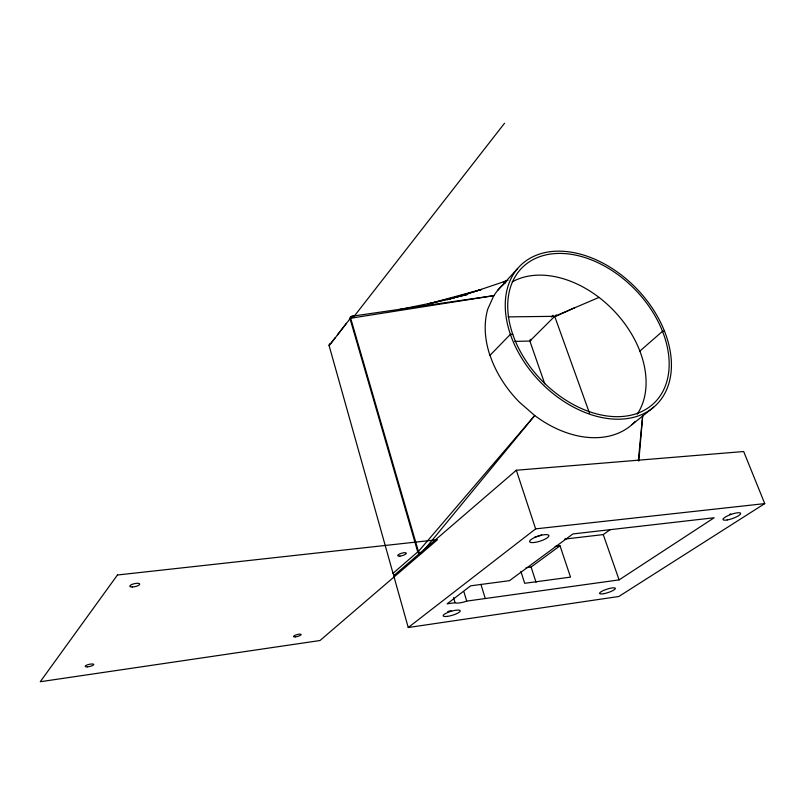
<?xml version="1.0" encoding="UTF-8"?>
<svg xmlns="http://www.w3.org/2000/svg" width="805" height="805" viewBox="0 0 805 805"><rect width="100%" height="100%" fill="white"/><g stroke="black" fill="none" stroke-linecap="round" stroke-linejoin="round"><path stroke-width="1.21" d="M642.702 416.024L638.818 461.064M642.591 416.276L638.355 460.571M394.822 575.293A2.626 2.174 50.9 0 1 393.021 573.291L329.134 345.687L350.054 318.74A2.506 1.117 -16.1 0 1 350.658 318.217A2.506 1.59 81.5 0 1 352.097 316.224L493.817 295.656L487.84 308.929A95.121 67.761 45.3 0 0 489.913 355.297M330.704 343.534L335.192 337.748M337.436 334.86L346.412 323.308M349.4 319.454L351.644 316.566L354.15 316.536M353.043 317.723L504.514 123.266M421.78 552.834L422.927 551.465M423.5 550.771L534.741 415.531A95.111 67.469 46.1 0 0 635.346 421.347M497.51 290.555L517.615 268.508M551.324 317.019L553.095 315.248M514.777 341.401L529.861 341.048L554.685 316.325L599.021 297.407M639.854 351.101L662.475 331.338L664.517 331.298M393.021 573.291L417.745 551.918A2.697 0.755 -16.4 0 1 418.429 551.475L534.721 415.521L519.316 402.098A95.121 67.64 45.4 0 1 490.024 355.297L510.39 334.357L512.755 334.306M516.317 470.241L393.705 575.736L408.246 627.518L618.804 596.495L764.75 503.608L743.669 451.525L516.317 470.241L535.637 528.875L408.246 627.518M631.895 424.648L653.68 407.209A97.304 67.067 45.9 0 0 600.077 261.665A97.304 67.067 45.9 0 0 511.225 336.701A97.304 67.067 45.9 0 0 653.68 407.209M526.138 567.666L531.099 567.022L560.018 545.79L570.524 577.115L524.699 583.293L520.895 571.419M564.758 539.078L603.247 534.59L610.401 529.489M619.105 579.882L714.156 517.756L572.888 533.946L509.505 580.667L470.653 585.819L447.127 603.841L455.077 602.734A9.751 2.345 -16.7 0 0 466.719 601.114L619.105 579.882L603.247 534.59M573.522 308.275L574.861 307.651M572.848 308.577L567.585 310.992M566.931 311.294L563.721 312.743M561.82 313.598L563.087 313.034M561.196 313.89L558.076 315.278M557.463 315.56L556.849 315.832A2.284 2.224 68.1 0 0 556.517 315.067M508.025 280.231L503.477 282.042L506.677 280.865M506.486 280.814L474.366 291.692L447.147 299.732L481.561 289.448L428.039 303.958L467.806 294.368L436.149 302.066L399.703 309.442M493.807 295.676L350.658 318.217L418.429 551.475A2.707 1.067 40.4 0 0 420.623 553.297M555.088 546.374L560.018 545.79M535.637 528.875L764.75 503.608M508.166 316.878L554.685 316.325L589.461 413.066M352.097 316.224L354.401 316.204M529.861 341.048L544.744 383.794M531.099 567.022L536.05 582.287M480.917 584.35L485.274 598.528M463.922 591.836L466.719 601.114M453.537 597.541L455.077 602.734M451.072 610.653A8.875 2.103 -16.6 0 1 447.761 611.488M730.779 513.892A9.358 2.214 -19.5 0 1 729.873 514.204M541.614 534.862A10.103 2.707 -17.8 0 1 534.943 536.985M512.242 281.871A92.313 64.923 46 0 1 614.416 311.304A92.313 64.923 46 0 1 637.228 414.183M493.908 295.727A95.121 66.211 46 0 1 505.932 282.495M351.644 316.566A2.506 1.902 38.1 0 0 350.054 318.74L417.745 551.918A2.707 2.214 50.4 0 0 419.888 554.082M329.134 345.687A2.435 1.882 37.9 0 1 330.503 343.544M530.123 339.338A2.224 1.58 44.7 0 1 531.139 340.102M555.812 315.208A2.284 1.59 44.6 0 1 556.406 316.013M117.439 575.001L40.25 681.734L320.008 640.518L437.467 539.702L117.439 575.001M295.344 636.866A3.945 0.976 -15 0 0 301.12 634.571A3.945 0.976 -15 0 0 295.425 635.115A3.945 0.976 -15 0 0 295.344 636.866M87.393 666.852A4.417 1.117 -12.7 0 0 93.742 664.477A4.417 1.117 -12.7 0 0 87.171 664.93A4.417 1.117 -12.7 0 0 87.393 666.852M399.934 556.094A4.438 1.248 -16.2 0 0 406.284 553.256A4.438 1.248 -16.2 0 0 399.823 553.87A4.438 1.248 -16.2 0 0 399.934 556.094M132.282 586.996A5.072 1.519 -12.7 0 0 139.738 584.128A5.072 1.519 -12.7 0 0 132.292 584.299A5.072 1.519 -12.7 0 0 132.282 586.996M534.54 542.449A10.113 2.677 -17.8 0 0 548.919 535.707A10.113 2.677 -17.8 0 0 534.299 537.67A10.113 2.677 -17.8 0 0 534.54 542.449M727.227 519.96A9.368 2.184 -19.5 0 0 740.67 513.57A9.368 2.184 -19.5 0 0 727.539 515.864A9.368 2.184 -19.5 0 0 727.227 519.96M603.981 593.647A8.302 1.791 -18 0 0 615.352 588.324A8.302 1.791 -18 0 0 603.026 590.699A8.302 1.791 -18 0 0 603.981 593.647M447.268 616.389A8.885 2.073 -16.6 0 0 460.249 610.955A8.885 2.073 -16.6 0 0 447.62 612.545A8.885 2.073 -16.6 0 0 447.268 616.389M513.499 336.41A94.527 65.145 45.9 0 0 651.859 405.076A94.527 65.145 45.9 0 0 599.956 263.678A94.527 65.145 45.9 0 0 513.499 336.41"/></g></svg>
